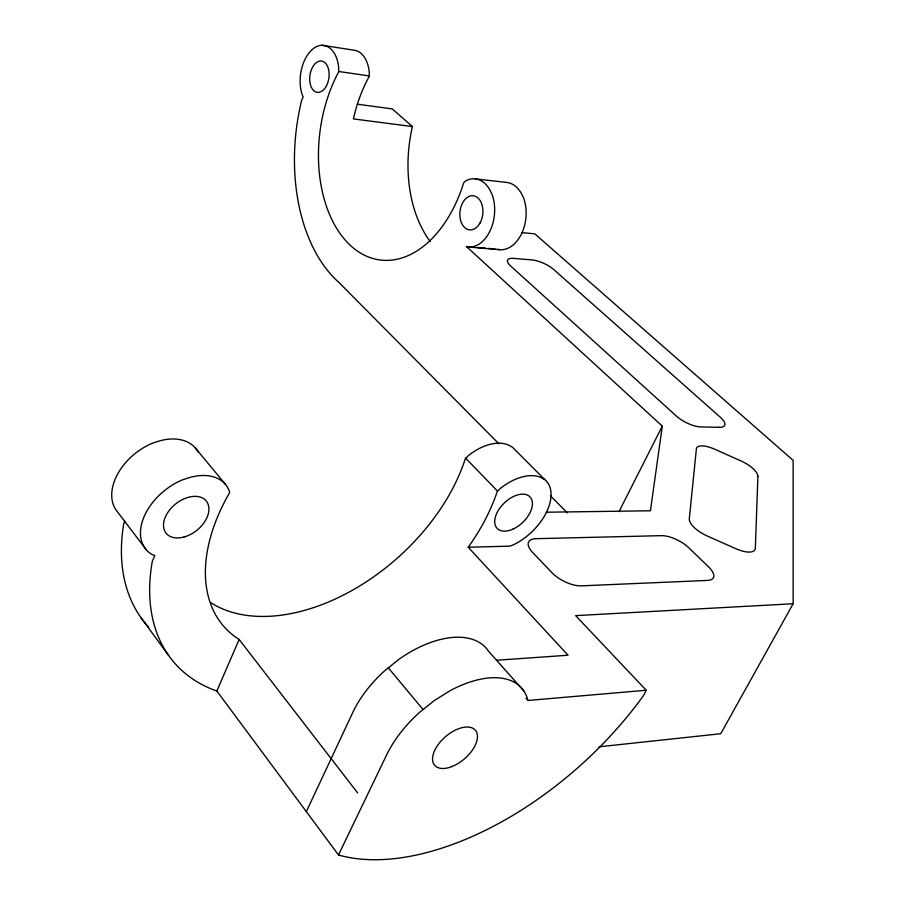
<?xml version="1.0" encoding="UTF-8"?>
<svg xmlns="http://www.w3.org/2000/svg" width="905" height="905" viewBox="0 0 905 905"><rect width="100%" height="100%" fill="white"/><g stroke="black" fill="none" stroke-linecap="round" stroke-linejoin="round"><path stroke-width="1.36" d="M474.582 247.223L466.403 246.511L662.29 426.119L650.424 510.782L546.235 512.219M357.317 104.188L392.295 108.917L412.42 126.564L411.786 129.392A115.41 77.083 -82.4 0 0 430.282 241.646M544.652 479.48L542.729 478.451A45.261 26.675 -43.9 0 0 500.295 488.462L497.128 491.811A175.174 109.392 -41.7 0 1 468.688 546.586L468.213 547.254L509.866 546.145L512.773 545.082A45.522 26.822 -43.9 0 0 546.53 512.106A45.522 26.822 -43.9 0 0 544.652 479.48L512.4 447.161L510.477 446.108A44.492 26.901 -43.9 0 0 468.383 455.566L465.272 458.846A172.007 110.082 -41.6 0 1 352.792 590.026A172.007 110.082 -41.6 0 1 210.899 602.753M124.72 521.382L123.747 523.622A231.635 148.431 -41.6 0 0 148.714 627.233M216.827 691.013L239.146 639.484L236.431 637.697A175.174 109.392 -41.7 0 1 208.738 598.081L207.799 594.438A175.174 109.392 -41.7 0 1 206.306 557.899L206.928 553.498A175.174 109.392 -41.7 0 1 229.203 493.338L229.746 492.411L228.298 488.621A51.2 33.677 -38.6 0 0 186.034 478.677L182.403 479.854A51.483 33.858 -38.6 0 0 143.691 517.626A51.483 33.858 -38.6 0 0 152.142 554.55L154.812 555.602L152.3 561.281A235.911 147.515 -41.7 0 0 191.86 678.422L195.401 680.752A235.911 147.515 -41.7 0 0 214.112 690.04L216.827 691.013L338.493 854.965L339.839 855.361A254.735 141.915 -41.9 0 0 502.094 821.582L507.626 818.448A254.735 141.915 -41.9 0 0 611.78 734.453L616.056 729.713A254.735 141.915 -41.9 0 0 643.613 695.413L646.215 690.244L575.625 615.638L793.142 603.737L793.142 460.374L534.776 233.841L522.14 232.653M306.331 811.638L352.814 712.416A87.921 49.311 -40.7 0 1 384.829 670.628L399.377 659.021A87.921 49.311 -40.7 0 1 488.361 651.012L523.882 691.024M338.493 854.965L386.684 754.827A89.629 48.678 -40.8 0 1 419.501 712.416L434.321 700.538L449.989 690.764A89.629 48.678 -40.8 0 1 527.932 700.481L646.215 690.244M618.975 511.71L662.29 426.119M498.893 443.812L339.092 282.609A160.683 102.254 -82.8 0 1 303.017 221.725L301.942 217.981A160.683 102.254 -82.8 0 1 301.58 100.602L303.175 96.869L302.338 95.048A31.618 19.152 -82.1 0 1 303.627 62.49A31.618 19.152 -82.1 0 1 322.146 45.25L323.628 45.499A31.437 19.039 -82.1 0 1 338.73 67.875L338.56 72.095A119.392 75.93 -82.8 0 0 351.581 246.488A119.392 75.93 -82.8 0 0 463.756 182.629L465.792 180.774A34.141 22.795 -83.9 0 1 490.793 191.747L491.845 193.828A34.322 22.919 -83.9 0 1 490.51 229.881A34.322 22.919 -83.9 0 1 468.156 246.975L466.403 246.511M793.142 603.737L720.742 733.729L598.94 746.817M322.146 45.25L354.07 50.205A31.098 19.163 -81.9 0 1 369.285 72.377L369.116 76.563A118.035 76.348 -82.6 0 0 353.516 118.34L353.391 118.906L412.42 126.564M496.732 660.231L568.035 655.231L468.213 547.254M477.308 247.461L485.499 248.174M488.225 248.411L495.046 249.011M468.156 246.975L499.537 249.701A33.915 23.021 -83.7 0 0 521.981 232.845A33.915 23.021 -83.7 0 0 523.294 197.222L522.242 195.163A33.734 22.896 -83.7 0 0 506.574 182.414L475.204 178.873M338.877 71.518L369.444 75.986M497.773 249.248L499.537 249.701M357.633 792.927L239.146 639.484M550.512 495.883L567.378 512.909M465.521 458.032L497.388 490.985M526.065 698.377L527.932 700.481M388.324 667.833L423.054 709.565M195.446 448.111L225.469 484.401M146.305 549.776L117.695 512.106A50.499 34.005 -38.4 0 1 152.73 443.065L156.305 441.934A50.216 33.813 -38.4 0 1 198.286 452.33M140.92 617.583L168.624 655.469M757.915 476.188L755.336 548.17A20.939 8.213 28 0 1 735.969 548.758L707.427 536.088A20.872 8.224 27.7 0 1 689.305 518.859L696.375 448.959A19.412 7.161 27.1 0 1 714.565 449.163L740.731 460.815A19.265 7.07 27.3 0 1 757.621 475.035L757.915 476.188M707.518 580.422L581.395 585.852A22.727 9.978 27 0 1 552.005 572.752L532.581 552.401A22.467 9.797 26.7 0 1 535.952 538.679L661.465 535.658A21.528 8.79 27.7 0 1 688.829 547.819L708.581 566.881A21.788 8.937 28 0 1 707.518 580.422M719.566 427.307L700.775 426.922A18.779 6.754 26.6 0 1 676.544 416.21L510.703 266.036A17.059 5.758 24.4 0 1 513.508 258.366L531.914 259.916A16.946 5.679 24.5 0 1 553.724 269.52L720.357 417.296A18.654 6.64 26.7 0 1 719.566 427.307M480.057 222.947A17.161 11.46 -83.9 0 0 473.643 195.819A17.161 11.46 -83.9 0 0 460.453 219.711A17.161 11.46 -83.9 0 0 480.057 222.947M326.501 85.715A15.804 9.57 -82.1 0 0 321.637 61.042A15.804 9.57 -82.1 0 0 310.098 83.317A15.804 9.57 -82.1 0 0 326.501 85.715M512.875 529.154A22.761 13.405 -43.9 0 0 530.24 497.162A22.761 13.405 -43.9 0 0 497.603 511.63A22.761 13.405 -43.9 0 0 512.875 529.154M452.195 766.467A26.867 14.582 -40.8 0 0 475.713 730.663A26.867 14.582 -40.8 0 0 437.104 746.15A26.867 14.582 -40.8 0 0 452.195 766.467M183.964 537.038A25.736 16.924 -38.6 0 0 206.928 501.913A25.736 16.924 -38.6 0 0 167.776 512.513A25.736 16.924 -38.6 0 0 183.964 537.038"/></g></svg>
